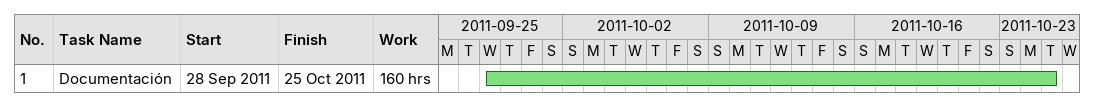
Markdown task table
| ID | Task | Start | Finish | Work (h) |
|---|---|---|---|---|
| 1 | Documentación | 2011-09-28 | 2011-10-25 | 160 |
